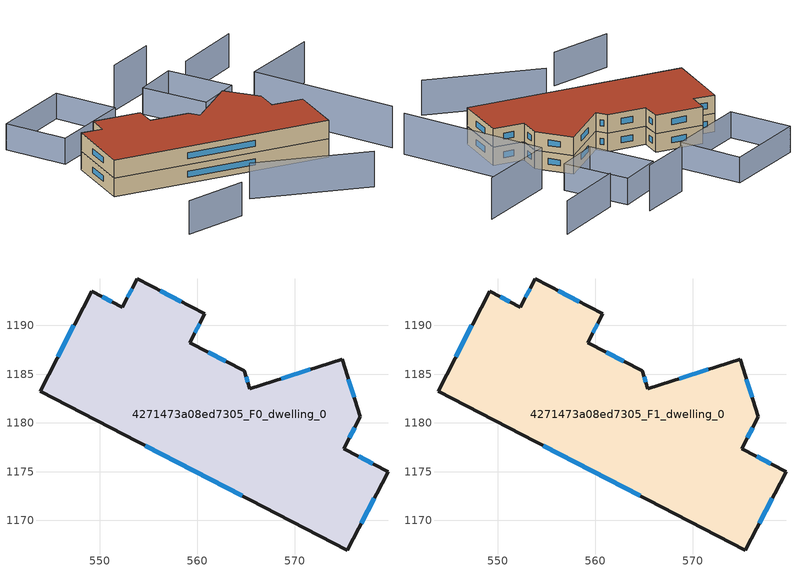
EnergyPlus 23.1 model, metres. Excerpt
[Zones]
4271473a08ed7305_F0_dwelling_0
 floor ground (EU_floor_Construction): 574.86,1186.53 576.74,1180.62 575.05,1177.36 579.58,1175.01 575.4,1166.94 543.86,1183.26 549.17,1193.52 552.32,1191.88 553.83,1194.79 560.76,1191.2 559.23,1188.25 564.82,1185.35 565.4,1183.52 z0
 wall outside (EU_wall_Construction): 579.58,1175.01 575.05,1177.36 576.74,1180.62 574.86,1186.53 565.4,1183.52 564.82,1185.35 559.23,1188.25 560.76,1191.2 553.83,1194.79 552.32,1191.88 549.17,1193.52 543.86,1183.26 575.4,1166.94 579.58,1175.01 z0:3
 window (EU_Window_Construction): 578.03,1175.82 576.6,1176.56 / 576.83,1169.7 578.15,1172.25 / 554.66,1177.67 564.6,1172.53 / 547.35,1190.01 545.68,1186.77 / 551.24,1192.44 550.25,1192.96 / 553.31,1193.79 552.84,1192.88 / 558.38,1192.43 556.2,1193.56 / 559.75,1189.26 560.23,1190.19 / 562.91,1186.34 561.14,1187.26 / 565.2,1184.15 565.02,1184.73 / 571.62,1185.5 568.64,1184.55 / 576.09,1182.64 575.5,1184.51 / 575.62,1178.48 576.16,1179.5 z1.03:1.97
4271473a08ed7305_F1_dwelling_0
 floor to 4271473a08ed7305_F0_dwelling_0 (EU_floor_Construction): 574.86,1186.53 576.74,1180.62 575.05,1177.36 579.58,1175.01 575.4,1166.94 543.86,1183.26 549.17,1193.52 552.32,1191.88 553.83,1194.79 560.75,1191.2 559.23,1188.25 564.82,1185.35 565.4,1183.52 z3
 wall outside (EU_wall_Construction): 579.58,1175.01 575.05,1177.36 576.74,1180.62 574.86,1186.53 565.4,1183.52 564.82,1185.35 559.23,1188.25 560.76,1191.2 553.83,1194.79 552.32,1191.88 549.17,1193.52 543.86,1183.26 575.4,1166.94 579.58,1175.01 z3:6
 window (EU_Window_Construction): 578.03,1175.82 576.6,1176.56 / 576.83,1169.7 578.15,1172.25 / 554.66,1177.67 564.6,1172.53 / 547.35,1190.01 545.68,1186.77 / 551.24,1192.44 550.25,1192.96 / 553.31,1193.79 552.84,1192.88 / 558.38,1192.43 556.2,1193.56 / 559.75,1189.26 560.23,1190.19 / 562.91,1186.34 561.14,1187.26 / 565.2,1184.15 565.02,1184.73 / 571.62,1185.5 568.64,1184.55 / 576.09,1182.64 575.5,1184.51 / 575.62,1178.48 576.16,1179.5 z4.03:4.97
 roof outside (EU_roof_Construction): 575.4,1166.94 579.58,1175.01 575.05,1177.36 576.74,1180.62 574.86,1186.53 565.4,1183.52 564.82,1185.35 559.23,1188.25 560.76,1191.2 553.83,1194.79 552.32,1191.88 549.17,1193.52 543.86,1183.26 z6
shading: 555.63,1166.72 570.56,1154.72 z0:5.7; 539.1,1165.6 549.56,1163.63 / 593.97,1199.86 581.6,1198.55 z0:5.5; 584.15,1161.67 582.24,1186.15 / 582.24,1186.15 596.07,1187.23 z0:6.7; 580.72,1189.18 573.18,1188.27 / 573.18,1188.27 571.85,1199.22 / 571.85,1199.22 579.39,1200.14 / 579.39,1200.14 580.72,1189.18 z0:4.3; 563.39,1197.9 549.43,1196.77 / 549.43,1196.77 548.58,1207.24 / 548.58,1207.24 562.54,1208.37 / 562.54,1208.37 563.39,1197.9 z0:4.2; 579.22,1204.17 570.34,1203.39 z0:7.4
[Building]
EU S2 Campaign: North Axis=0; Terrain=City; Solar Distribution=FullExterior
[Site:Location]
Cape.Town.Intl.AP: Latitude=-33.965; Longitude=18.602; Time Zone=2; Elevation=46
[SizingPeriod:WeatherFileDays]
AnnualSizingPeriod: Begin Month=1; Begin Day of Month=1; End Month=12; End Day of Month=31; Day of Week for Start Day=Monday; Use Weather File Daylight Saving Period=No; Use Weather File Rain and Snow Indicators=No
[MATERIAL]
EU_InternalMass_Material: Roughness=MediumRough; Thickness=0.1; Conductivity=1; Density=1800; Specific Heat=900; Thermal Absorptance=0.9; Solar Absorptance=0.7; Visible Absorptance=0.7
[MATERIAL:NOMASS] Roughness=MediumRough; Thermal Absorptance=0.9; Solar Absorptance=0.7; Visible Absorptance=0.7
Name | Thermal Resistance
EU_wall_NoMass | 0.493876
EU_roof_NoMass | 0.449382
EU_floor_NoMass | 1.25
[WINDOWMATERIAL:SIMPLEGLAZINGSYSTEM]
EU_Window_SimpleGlazing: UFactor=4.4; Solar Heat Gain Coefficient=0.85; Visible Transmittance=0.85
[CONSTRUCTION]
EU_wall_Construction: EU_wall_NoMass
EU_roof_Construction: EU_roof_NoMass
EU_floor_Construction: EU_floor_NoMass
EU_Window_Construction: EU_Window_SimpleGlazing
EU_InternalMass_Construction: EU_InternalMass_Material
[ZONE] Type=1; Multiplier=1; Ceiling Height=autocalculate; Volume=1353.93; Floor Area=autocalculate; Part of Total Floor Area=Yes
4271473a08ed7305_F0_dwelling_0; 4271473a08ed7305_F1_dwelling_0
[INTERNALMASS] Construction=EU_InternalMass_Construction; Surface Area=451.311
Name | Zone or ZoneList
4271473a08ed7305_F0_dwelling_0_EU_InternalMass | 4271473a08ed7305_F0_dwelling_0
4271473a08ed7305_F1_dwelling_0_EU_InternalMass | 4271473a08ed7305_F1_dwelling_0
[OTHEREQUIPMENT] Fuel Type=Electricity; Design Level Calculation Method=Watts/Area; Power per Zone Floor Area=1; Fraction Latent=0; Fraction Radiant=0; Fraction Lost=0; Carbon Dioxide Generation Rate=0; EndUse Subcategory=EU_Step8_InternalGains
Name | Zone or ZoneList or Space or SpaceList | Schedule
EU_Step8_InternalGain_4271473a08ed7305_F0_dwelling_0_f000 | 4271473a08ed7305_F0_dwelling_0 | EU_Step8_GainSchedule_4271473a08ed7305_F0_dwelling_0_f000
EU_Step8_InternalGain_4271473a08ed7305_F1_dwelling_0_f000 | 4271473a08ed7305_F1_dwelling_0 | EU_Step8_GainSchedule_4271473a08ed7305_F1_dwelling_0_f000
[ZONEVENTILATION:DESIGNFLOWRATE] Schedule=EU_AlwaysOn; Design Flow Rate Calculation Method=AirChanges/Hour; Air Changes per Hour=0.64; Ventilation Type=Natural; Fan Pressure Rise=0; Fan Total Efficiency=1; Constant Term Coefficient=1; Temperature Term Coefficient=0; Velocity Term Coefficient=0; Velocity Squared Term Coefficient=0; Minimum Indoor Temperature=-100; Maximum Indoor Temperature=100; Delta Temperature=-100; Minimum Outdoor Temperature=-100; Maximum Outdoor Temperature=100; Maximum Wind Speed=40
Name | Zone or ZoneList or Space or SpaceList
EU_ConstantAir_4271473a08ed7305_F0_dwelling_0 | 4271473a08ed7305_F0_dwelling_0
EU_ConstantAir_4271473a08ed7305_F1_dwelling_0 | 4271473a08ed7305_F1_dwelling_0
[HVACTEMPLATE:THERMOSTAT] Constant Heating Setpoint=20; Constant Cooling Setpoint=50
EU_HeatOnly_4271473a08ed7305_F0_dwelling_0; EU_HeatOnly_4271473a08ed7305_F1_dwelling_0
[HVACTEMPLATE:ZONE:IDEALLOADSAIRSYSTEM] System Availability Schedule=EU_AlwaysOn; Maximum Heating Supply Air Temperature=50; Minimum Cooling Supply Air Temperature=13; Maximum Heating Supply Air Humidity Ratio=0.0156; Minimum Cooling Supply Air Humidity Ratio=0.0077; Heating Limit=NoLimit; Cooling Limit=NoLimit; Heating Availability Schedule=EU_AlwaysOn; Cooling Availability Schedule=EU_CoolingOff; Dehumidification Control Type=ConstantSensibleHeatRatio; Cooling Sensible Heat Ratio=0.7; Dehumidification Setpoint=60; Humidification Control Type=None; Humidification Setpoint=30; Outdoor Air Method=None; Outdoor Air Flow Rate per Person=0.00944; Outdoor Air Flow Rate per Zone Floor Area=0; Outdoor Air Flow Rate per Zone=0; Demand Controlled Ventilation Type=None; Outdoor Air Economizer Type=NoEconomizer; Heat Recovery Type=None; Sensible Heat Recovery Effectiveness=0.7; Latent Heat Recovery Effectiveness=0.65
Name | Template Thermostat
4271473a08ed7305_F0_dwelling_0 | EU_HeatOnly_4271473a08ed7305_F0_dwelling_0
4271473a08ed7305_F1_dwelling_0 | EU_HeatOnly_4271473a08ed7305_F1_dwelling_0
[SIZING:ZONE] Zone Cooling Design Supply Air Temperature Input Method=SupplyAirTemperature; Zone Cooling Design Supply Air Temperature=13; Zone Heating Design Supply Air Temperature Input Method=SupplyAirTemperature; Zone Heating Design Supply Air Temperature=50; Zone Cooling Design Supply Air Humidity Ratio=0.008; Zone Heating Design Supply Air Humidity Ratio=0.008; Cooling Design Air Flow Method=DesignDay; Cooling Design Air Flow Rate=0; Cooling Minimum Air Flow per Zone Floor Area=0.000762; Cooling Minimum Air Flow=0; Cooling Minimum Air Flow Fraction=0.2; Heating Design Air Flow Method=DesignDay; Heating Design Air Flow Rate=0; Heating Maximum Air Flow per Zone Floor Area=0.002032; Heating Maximum Air Flow=0.141576; Heating Maximum Air Flow Fraction=0.3; Account for Dedicated Outdoor Air System=No; Dedicated Outdoor Air System Control Strategy=NeutralSupplyAir; Dedicated Outdoor Air Low Setpoint Temperature for Design=autosize; Dedicated Outdoor Air High Setpoint Temperature for Design=autosize; Zone Load Sizing Method=Sensible Load Only No Latent Load; Zone Latent Cooling Design Supply Air Humidity Ratio Input Method=HumidityRatioDifference; Zone Cooling Design Supply Air Humidity Ratio Difference=0.005; Zone Latent Heating Design Supply Air Humidity Ratio Input Method=HumidityRatioDifference; Zone Humidification Design Supply Air Humidity Ratio Difference=0.005
4271473a08ed7305_F0_dwelling_0; 4271473a08ed7305_F1_dwelling_0
[SCHEDULE:CONSTANT]
Name | Hourly Value
EU_AlwaysOn | 1
EU_CoolingOff | 0
[SCHEDULE:FILE] Column Number=1; Rows to Skip at Top=0; Number of Hours of Data=8760; Column Separator=Comma; Interpolate to Timestep=No; Minutes per Item=60; Adjust Schedule for Daylight Savings=Yes
Name | File
EU_Step8_GainSchedule_4271473a08ed7305_F0_dwelling_0_f000 | ../../schedules/4271473a08ed7305/4271473a08ed7305_F0_dwelling_0_f000_gain.csv
EU_Step8_GainSchedule_4271473a08ed7305_F1_dwelling_0_f000 | ../../schedules/4271473a08ed7305/4271473a08ed7305_F1_dwelling_0_f000_gain.csv
